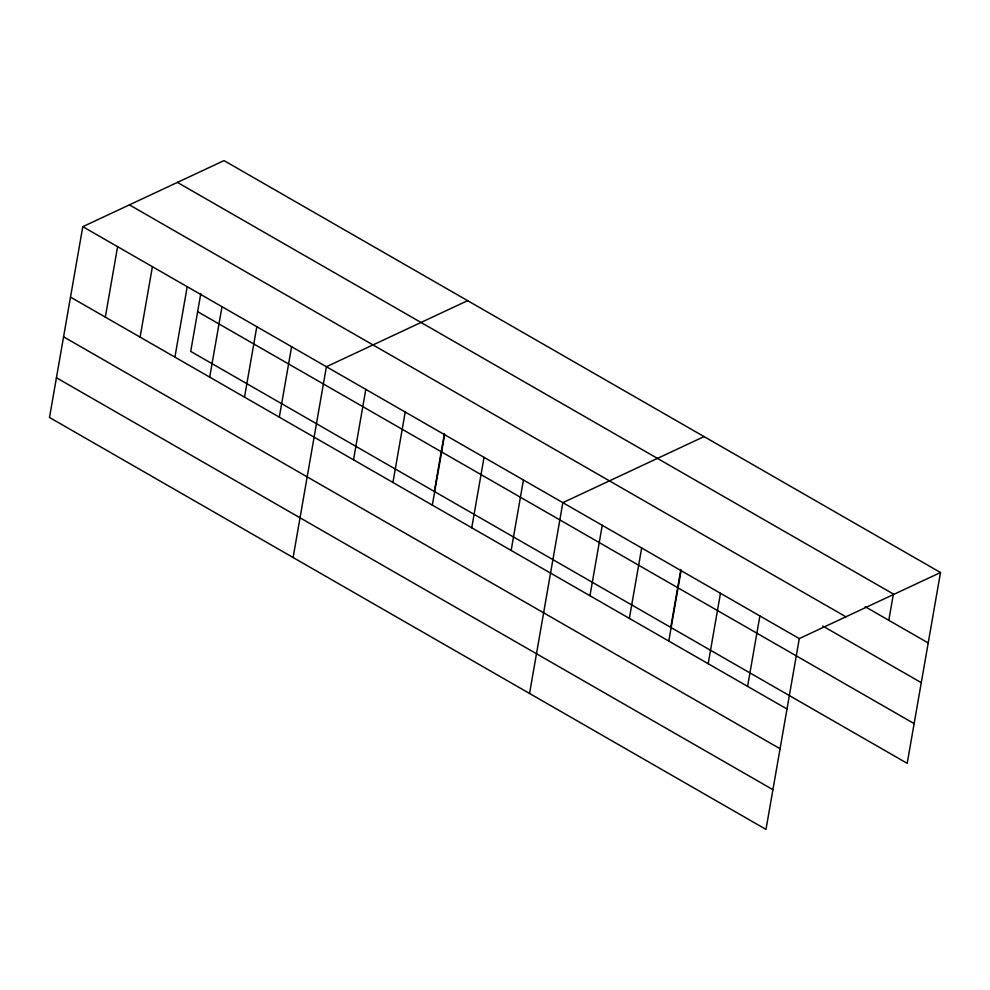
<?xml version="1.0" encoding="UTF-8"?>
<svg xmlns="http://www.w3.org/2000/svg" width="990" height="990" viewBox="0 0 990 990"><rect width="100%" height="100%" fill="white"/><g stroke="black" fill="none" stroke-linecap="round" stroke-linejoin="round"><path stroke-width="1.49" d="M940.5 572.529L224.012 160.603L82.801 226.673L49.5 417.471L765.988 829.397L799.289 638.6L940.5 572.529L907.199 763.327L190.711 351.4L200.822 293.486M105.311 317.109L117.6 246.683M140.11 337.12L152.398 266.694M174.908 357.13L187.197 286.704M209.707 377.14L222.008 306.702M244.518 397.139L256.806 326.712M279.316 417.149L291.604 346.723M293.102 557.531L326.403 366.733L467.614 300.663M353.517 459.818L365.817 389.392M392.931 482.476L405.219 412.038M434.313 491.448L444.423 433.546M432.333 505.123L444.621 434.697M471.747 527.781L484.036 457.355M511.149 550.44L523.438 480.014M529.551 693.458L562.852 502.66L704.063 436.59M589.966 595.745L602.254 525.319M629.368 618.404L641.668 547.977M670.762 627.388L680.86 569.485M668.782 641.062L681.071 570.636M708.184 663.721L720.473 593.282M747.586 686.367L759.887 615.941M888.797 620.297L893.252 594.829M177.408 182.408L893.896 594.334M865.161 606.709L928.212 642.955M129.393 204.868L845.893 616.795M822.764 626.039L921.282 682.679M82.801 226.673L799.289 638.6M197.641 311.677L914.129 723.603M70.513 297.111L787.001 709.026M63.57 336.823L780.071 748.749M56.43 377.747L772.93 789.673"/></g></svg>
